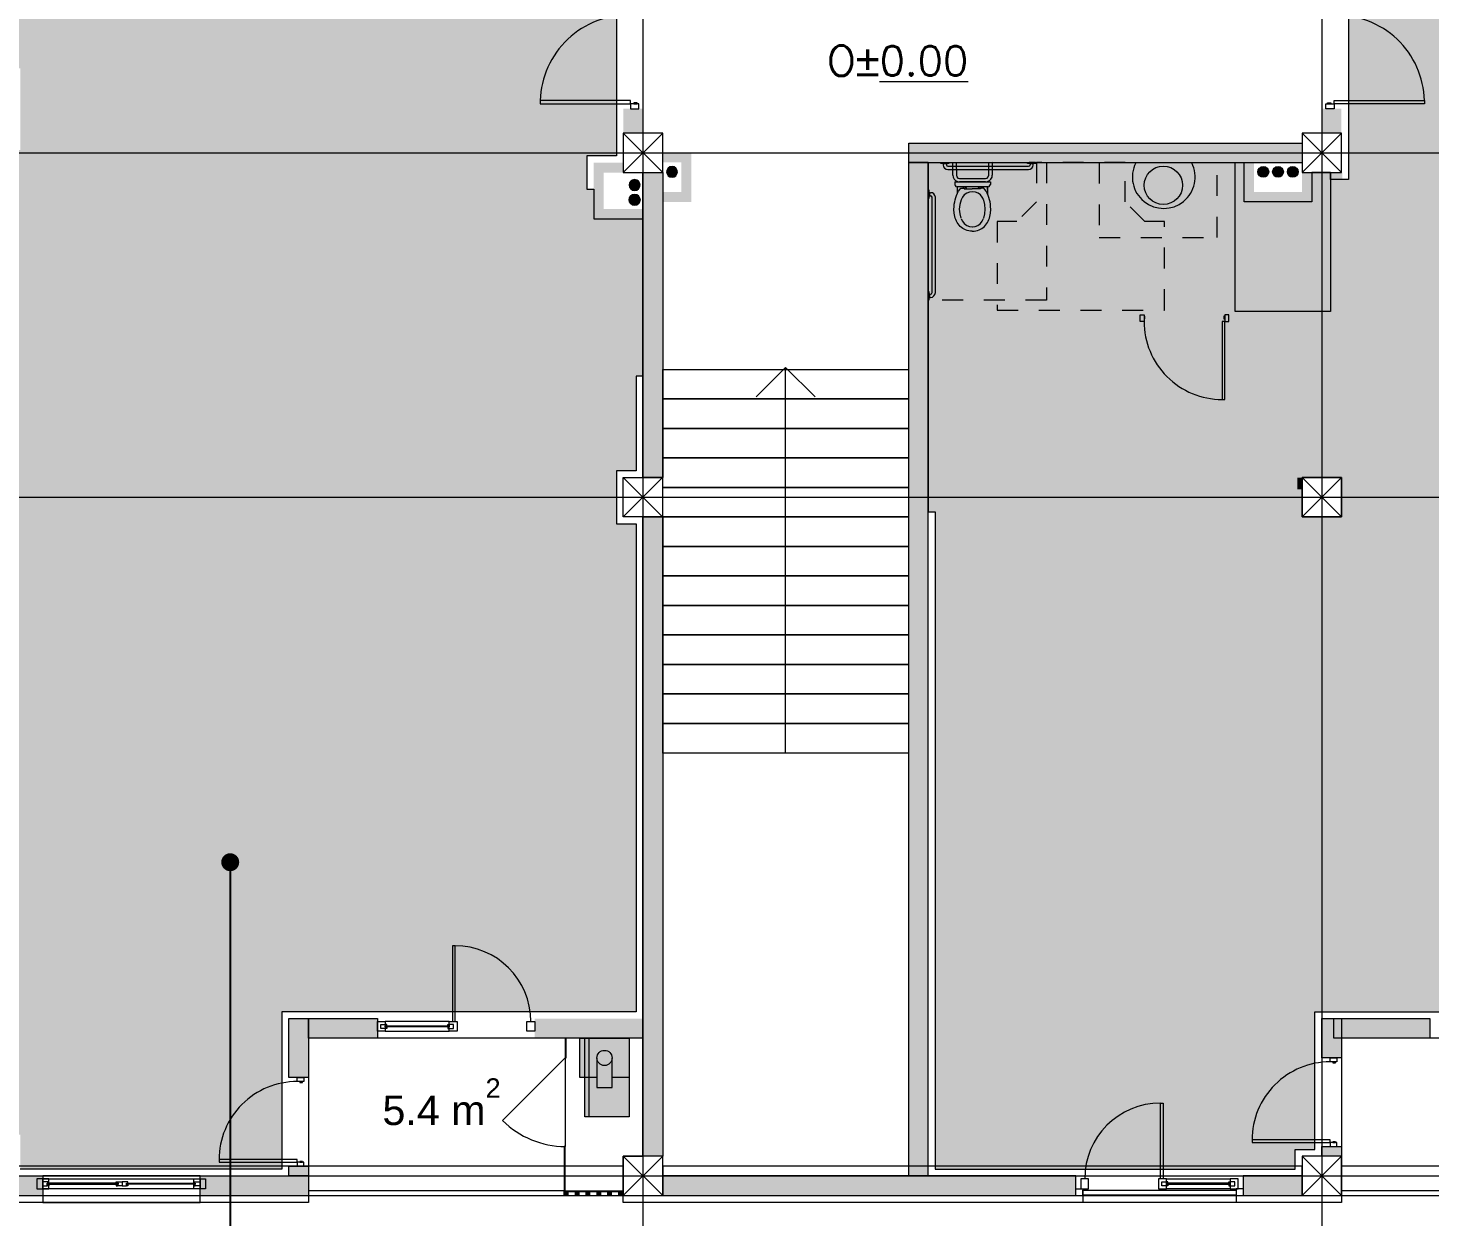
# Model space of a CAD drawing. Header units: millimetres. Extents: x 476244520 to 476657119, y 4620824743 to 4621446928.
# Drawn here: x 476411703 to 476425954, y 4621025421 to 4621037509 of the extents above; entities that cross this region are included whole.
import ezdxf

# ---------------------------------------------------------------- set-up
doc = ezdxf.new("R2010")
doc.units = ezdxf.units.MM
doc.header["$MEASUREMENT"] = 0
doc.set_wipeout_variables(frame=1)
doc.linetypes.add('Dashed', pattern=[423.333333, 211.666667, -211.666667])
doc.linetypes.add('Wipeout_Contour', pattern=[1000, 0, -1000])
for name, color, linetype, lineweight in [('0_Pen_No__6', 6, 'Continuous', 0), ('0_Pen_No__7_Pen_No__7_Pen_No__7', 7, 'Continuous', 0), ('2D Drafting - General_Pen_No__1_Pen_No__7', 7, 'Continuous', 0), ('2D Drafting - General_Pen_No__1_Pen_No__7_Pen_No__7', 7, 'Continuous', 0), ('2D Drafting - General_Pen_No__250_Pen_No__7_Pen_No__250', 7, 'Continuous', 0), ('2D Drafting - General_Pen_No__250_Pen_No__7_Pen_No__7', 7, 'Continuous', 0), ('2D Drafting - General_Pen_No__7_Pen_No__250', 7, 'Continuous', 0), ('2D Drafting - General_Pen_No__7_Pen_No__7_Pen_No__7', 7, 'Continuous', 0), ('Doors_Pen_No__7_Pen_No__7_Pen_No__7', 7, 'Continuous', 0), ('G-Anno-Nplt_Pen_No__151', 151, 'Continuous', 0), ('G-Anno-Nplt_Pen_No__4', 7, 'Continuous', 0), ('gegmebi_Pen_No__1_Pen_No__7', 7, 'Continuous', 0), ('gegmebi_Pen_No__7_Pen_No__7', 7, 'Continuous', 0), ('Interior - Furniture _Pen_No__7', 7, 'Continuous', 0), ('kar-panjara_Pen_No__7_Pen_No__7_Pen_No__7', 7, 'Continuous', 0), ('New_._Pen_No__1', 1, 'Continuous', 0), ('New_0_Pen_No__7', 7, 'Continuous', 0), ('New_2D Drafting - General_Pen_No__250_Pen_No__7_Pen_No__255', 255, 'Continuous', 0), ('New_2D Drafting - General_Pen_No__250_Pen_No__7_Pen_No__7', 7, 'Continuous', 0), ('New_2D Drafting - General_Pen_No__2_Pen_No__250', 7, 'Continuous', 0), ('New_2D Drafting - General_Pen_No__30_Pen_No__9_Pen_No__9_Pen_No__255', 255, 'Continuous', 0), ('New_2D Drafting - General_Pen_No__30_Pen_No__9_Pen_No__9_Pen_No__7', 7, 'Continuous', 0), ('New_Car-Art_Pen_No__4', 7, 'Continuous', 0), ('New_Doors_Pen_No__7_Pen_No__7_Pen_No__250', 7, 'Continuous', 0), ('New_Interior - Furniture _Pen_No__250', 7, 'Continuous', 0), ('New_reg_nak_Pen_No__250', 7, 'Continuous', 0), ('New_reg_nak_Pen_No__7', 7, 'Continuous', 0), ('New_shenobebi_Pen_No__7', 7, 'Continuous', 0), ('New_Structural - Bearing_Pen_No__250', 7, 'Continuous', 0), ('shaxtebi da milebi_Pen_No__1_Pen_No__1_Pen_No__1', 1, 'Continuous', 0), ('zoma_Pen_No__5_Pen_No__5', 5, 'Continuous', 0)]:
    doc.layers.add(name, color=color, linetype=linetype, lineweight=lineweight)
for name, color, linetype, lineweight, true_color in [('New_-------MISACVDOMOBIS_GEGMA_Pen_No__251', 7, 'Continuous', 0, 0x656565), ('shaxtebi da milebi_Pen_No__1_Pen_No__1_Pen_No__252', 7, 'Continuous', 0, 0x666666), ('shaxtebi da milebi_Pen_No__5_Pen_No__5_Pen_No__252', 7, 'Continuous', 0, 0x666666)]:
    doc.layers.add(name, color=color, linetype=linetype, lineweight=lineweight, true_color=true_color)
doc.styles.add('GENERATED_STYLE_2', font='arial.ttf')
doc.dimstyles.new('GENERATED_STYLE__18', dxfattribs={"dimtxt": 0.18, "dimasz": 364.8, "dimexe": 0.18, "dimexo": 0.0625, "dimgap": 0.09, "dimtad": 0, "dimtih": 1, "dimtoh": 1, "dimdec": 4, "dimzin": 0, "dimdsep": 46, "dimcen": 0.09, "dimadec": 0, "dimazin": 0, "dimtfac": 1, "dimtdec": 4, "dimtmove": 0, "dimatfit": 3, "dimldrblk": 'ARROWHEAD_11', "dimfxl": 1, "dimtolj": 1, "dimtzin": 0, "dimarcsym": 0})

# ---------------------------------------------------------------- blocks, each defined once
blk = doc.blocks.new('ARROWHEAD_11')
at = {"color": 0, "linetype": 'Continuous', "lineweight": 0}
blk.add_line((0, 0), (-1, 0), dxfattribs=at)
at = {"color": 0, "linetype": 'Continuous', "lineweight": 0, "const_width": 0.25, "flags": 128}
blk.add_lwpolyline([(-0.125, 0, 1), (0.125, 0, 1)], format="xyb", close=True, dxfattribs=at)

msp = doc.modelspace()

# ---------------------------------------------------------------- hatches: boundary and pattern name
at = {"layer": '2D Drafting - General_Pen_No__250_Pen_No__7_Pen_No__7', "linetype": 'Continuous', "lineweight": 0}
for points in [[(476417754.207, 4621036688.242), (476417954.207, 4621036688.242), (476417954.207, 4621036438.242), (476417754.207, 4621036438.242)], [(476425054.207, 4621036688.242), (476424854.207, 4621036688.242), (476424854.207, 4621036438.242), (476425054.207, 4621036438.242)], [(476420654.996, 4621036138.242), (476420654.996, 4621036338.242), (476424654.207, 4621036338.242), (476424654.207, 4621036138.242)], [(476417954.207, 4621035567.223), (476417454.207, 4621035567.223), (476417454.207, 4621036138.242), (476417754.207, 4621036138.242), (476417754.207, 4621036038.242), (476417554.207, 4621036038.242), (476417554.207, 4621035667.411), (476417954.207, 4621035667.411)], [(476418154.207, 4621036141.956), (476418154.207, 4621036241.499), (476418444.395, 4621036241.499), (476418444.395, 4621035741.499), (476418154.207, 4621035741.499), (476418154.207, 4621035841.499), (476418344.207, 4621035841.499), (476418344.207, 4621036141.956)], [(476420854.207, 4621025838.242), (476420854.207, 4621036141.499), (476420654.207, 4621036141.499), (476420654.207, 4621025838.242)], [(476424753.94, 4621035841.499), (476424753.94, 4621036038.242), (476424654.207, 4621036038.242), (476424654.207, 4621035841.499), (476424164.207, 4621035841.499), (476424164.207, 4621036141.499), (476424064.019, 4621036141.499), (476424064.019, 4621035741.499), (476424753.94, 4621035741.499)], [(476418154.207, 4621032938.242), (476417954.207, 4621032938.242), (476417954.207, 4621036038.242), (476418154.207, 4621036038.242)], [(476424604.207, 4621032818.242), (476424604.207, 4621032938.242), (476424654.207, 4621032938.242), (476424654.207, 4621032818.242)], [(476418154.207, 4621026038.242), (476417954.207, 4621026038.242), (476417954.207, 4621032538.242), (476418154.207, 4621032538.242)], [(476414554.3, 4621027438.235), (476414554.269, 4621026838.22), (476414354.269, 4621026838.23), (476414354.3, 4621027438.245)], [(476415254.102, 4621027438.198), (476415254.092, 4621027238.198), (476414554.098, 4621027238.235), (476414554.108, 4621027438.235)], [(476416854.095, 4621027238.116), (476417954.098, 4621027238.059), (476417954.108, 4621027438.059), (476416854.105, 4621027438.116)], [(476425054.399, 4621027438.237), (476425054.399, 4621027038.223), (476424854.399, 4621027038.223), (476424854.399, 4621027438.237)], [(476425953.775, 4621027238.237), (476424976.974, 4621027238.237), (476424976.974, 4621027438.237), (476425953.775, 4621027438.237)], [(476417164.11, 4621027238.099), (476417164.099, 4621027038.099), (476417174.099, 4621027038.099), (476417174.11, 4621027238.099)], [(476417154.041, 4621026138.101), (476417154.017, 4621025678.104), (476417164.017, 4621025678.104), (476417164.041, 4621026138.1)], [(476424854.207, 4621026138.224), (476425054.207, 4621026138.224), (476425054.207, 4621026038.242), (476424854.207, 4621026038.242)], [(476414354.031, 4621025938.232), (476414554.031, 4621025938.222), (476414554.026, 4621025838.239), (476414354.026, 4621025838.249)], [(476411853.865, 4621025838.242), (476411254.025, 4621025838.41), (476411254.015, 4621025638.41), (476411853.855, 4621025638.379)], [(476414554.026, 4621025838.185), (476413453.839, 4621025838.242), (476413453.857, 4621025638.296), (476414554.015, 4621025638.239)], [(476418154.207, 4621025638.242), (476422354.028, 4621025638.242), (476422354.028, 4621025838.242), (476418154.207, 4621025838.242)], [(476424654.207, 4621025838.242), (476424054.028, 4621025838.242), (476424054.028, 4621025638.242), (476424654.207, 4621025638.242)], [(476417164.207, 4621025688.242), (476417754.207, 4621025688.242), (476417754.207, 4621025678.242), (476417164.207, 4621025678.242)]]:
    msp.add_hatch(color=7, dxfattribs=at).paths.add_polyline_path(points)
at = {"layer": 'G-Anno-Nplt_Pen_No__151', "linetype": 'Continuous', "lineweight": 0, "true_color": 0x1f2f3f}
msp.add_hatch(color=169, dxfattribs=at).paths.add_polyline_path([(476417454.207, 4621035567.223), (476417954.207, 4621035567.223), (476417954.207, 4621033970.318), (476417884.207, 4621033970.318), (476417884.207, 4621033008.242), (476417684.997, 4621033008.242), (476417684.997, 4621032468.242), (476417884.207, 4621032468.242), (476417884.207, 4621027508.245), (476414284.031, 4621027508.245), (476414284.031, 4621025908.3), (476411624.207, 4621025908.3), (476411624.207, 4621026258.371), (476411224.207, 4621026258.371), (476411224.207, 4621032468.242), (476411324.207, 4621032468.242), (476411324.207, 4621033008.242), (476411224.207, 4621033008.242), (476411224.207, 4621034303.804), (476411154.207, 4621034303.804), (476411154.207, 4621036038.242), (476411224.207, 4621036038.242), (476411254.207, 4621036038.242), (476411254.207, 4621036268.241), (476411624.207, 4621036268.241), (476411624.207, 4621037098.43), (476411224.207, 4621037098.43), (476411224.207, 4621042868.242), (476411324.207, 4621042868.242), (476411324.207, 4621043068.242), (476417684.207, 4621043068.242), (476417684.207, 4621036208.242), (476417384.207, 4621036208.242), (476417384.207, 4621035872.045), (476417454.207, 4621035872.045)])
h = msp.add_hatch(color=169, dxfattribs=at)
h.paths.add_polyline_path([(476424064.019, 4621036138.242), (476420854.207, 4621036138.242), (476420854.207, 4621032590.081), (476420924.207, 4621032590.081), (476420924.207, 4621026108.242), (476420924.207, 4621025908.3), (476424584.207, 4621025908.3), (476424584.207, 4621026108.242), (476424784.207, 4621026108.242), (476424784.207, 4621027508.238), (476431684.207, 4621027508.238), (476431684.207, 4621031109.89), (476431754.207, 4621031109.89), (476431754.207, 4621032538.242), (476431134.019, 4621032538.242), (476431134.019, 4621032938.242), (476431134.019, 4621033008.242), (476431684.207, 4621033008.242), (476431684.207, 4621035032.55), (476431684.207, 4621035968.242), (476431484.207, 4621035968.242), (476431484.207, 4621036268.242), (476431284.207, 4621036268.242), (476431284.207, 4621036948.43), (476431684.207, 4621036948.43), (476431684.207, 4621042868.242), (476431484.207, 4621042868.242), (476431484.207, 4621043068.242), (476425124.207, 4621043068.242), (476425124.207, 4621035968.242), (476424944.208, 4621035968.242), (476424944.208, 4621036038.242), (476424753.94, 4621036038.242), (476424753.94, 4621035968.242), (476424753.94, 4621035741.499), (476424064.019, 4621035741.499)])
h.paths.add_polyline_path([(476425054.207, 4621032538.242), (476424654.207, 4621032538.242), (476424654.207, 4621032938.242), (476425054.207, 4621032938.242)], flags=0)
at = {"layer": 'New_2D Drafting - General_Pen_No__250_Pen_No__7_Pen_No__255', "linetype": 'Continuous', "lineweight": 0}
for points in [[(476417812.671, 4621027238.066), (476417312.671, 4621027238.087), (476417312.653, 4621026838.092), (476417485.639, 4621026838.084), (476417485.634, 4621026738.081), (476417639.66, 4621026738.075), (476417639.665, 4621026838.078), (476417812.653, 4621026838.07)], [(476417812.671, 4621027238.065), (476417362.671, 4621027238.088), (476417362.629, 4621026438.088), (476417812.629, 4621026438.065)]]:
    msp.add_hatch(color=255, dxfattribs=at).paths.add_polyline_path(points)
at = {"layer": 'New_2D Drafting - General_Pen_No__250_Pen_No__7_Pen_No__7', "linetype": 'Continuous', "lineweight": 0}
for points in [[(476425064.207, 4621034627.304), (476424944.207, 4621034627.304), (476424944.207, 4621036038.242), (476425064.207, 4621036038.242)], [(476423008.097, 4621034627.304), (476420854.207, 4621034627.304), (476420854.207, 4621034471.499), (476423008.097, 4621034471.499)], [(476425064.207, 4621034627.304), (476423908.097, 4621034627.304), (476423908.097, 4621034471.499), (476425064.207, 4621034471.499)]]:
    msp.add_hatch(color=7, dxfattribs=at).paths.add_polyline_path(points)
at = {"layer": 'New_2D Drafting - General_Pen_No__30_Pen_No__9_Pen_No__9_Pen_No__255', "linetype": 'Continuous', "lineweight": 0}
for points in [[(476417194.207, 4621025638.242), (476417194.207, 4621025678.242), (476417154.207, 4621025678.242), (476417154.207, 4621025638.242)], [(476417304.207, 4621025638.242), (476417304.207, 4621025678.242), (476417264.207, 4621025678.242), (476417264.207, 4621025638.242)], [(476417414.207, 4621025638.242), (476417414.207, 4621025678.242), (476417374.207, 4621025678.242), (476417374.207, 4621025638.242)], [(476417524.207, 4621025638.242), (476417524.207, 4621025678.242), (476417484.207, 4621025678.242), (476417484.207, 4621025638.242)], [(476417634.207, 4621025638.242), (476417634.207, 4621025678.242), (476417594.207, 4621025678.242), (476417594.207, 4621025638.242)], [(476417744.207, 4621025638.242), (476417744.207, 4621025678.242), (476417704.207, 4621025678.242), (476417704.207, 4621025638.242)]]:
    msp.add_hatch(color=255, dxfattribs=at).paths.add_polyline_path(points)
at = {"layer": 'shaxtebi da milebi_Pen_No__1_Pen_No__1_Pen_No__1', "linetype": 'Continuous', "lineweight": 0}
for points in [[(476417869.207, 4621035857.411, -1), (476417869.207, 4621035967.411, -1)], [(476418304.207, 4621036046.5, -1), (476418194.207, 4621036046.5, -1)], [(476424504.207, 4621036046.5, 1), (476424614.207, 4621036046.5, 1)]]:
    msp.add_hatch(color=1, dxfattribs=at).paths.add_polyline_path(points)
at = {"layer": 'shaxtebi da milebi_Pen_No__1_Pen_No__1_Pen_No__252', "linetype": 'Continuous', "lineweight": 0, "true_color": 0x666666}
msp.add_hatch(color=251, dxfattribs=at).paths.add_polyline_path([(476417869.207, 4621035707.411, -1), (476417869.207, 4621035817.411, -1)])
at = {"layer": 'shaxtebi da milebi_Pen_No__5_Pen_No__5_Pen_No__252', "linetype": 'Continuous', "lineweight": 0, "true_color": 0x666666}
for points in [[(476424204.207, 4621036046.5, -1), (476424314.207, 4621036046.5, -1)], [(476424354.207, 4621036046.5, -1), (476424464.207, 4621036046.5, -1)]]:
    msp.add_hatch(color=251, dxfattribs=at).paths.add_polyline_path(points)

# ---------------------------------------------------------------- linework, layer by layer
at = {"layer": '0_Pen_No__6', "color": 6, "linetype": 'Dashed', "lineweight": 0}
msp.add_lwpolyline([(476423255.489, 4621034641.499), (476423255.489, 4621035541.499), (476423055.489, 4621035541.499), (476422855.489, 4621035741.499), (476422855.489, 4621036141.499), (476421955.489, 4621036141.499), (476421955.489, 4621035741.499), (476421755.489, 4621035541.499), (476421555.489, 4621035541.499), (476421555.489, 4621034641.499)], close=True, dxfattribs=at)
at = {"layer": '0_Pen_No__7_Pen_No__7_Pen_No__7', "color": 7, "linetype": 'Continuous', "lineweight": 0}
msp.add_circle((476423243.793, 4621035909.741), 194.708, dxfattribs=at)
msp.add_arc((476423248.108, 4621035994.226), 319.521, 153.2098837, 26.7901186, dxfattribs=at)
at = {"layer": '2D Drafting - General_Pen_No__1_Pen_No__7', "color": 7, "linetype": 'Continuous', "lineweight": 0}
for p, q in [((476418154.207, 4621036038.242), (476417754.207, 4621036438.242)), ((476417754.207, 4621036038.242), (476418154.207, 4621036438.242)), ((476425054.207, 4621036038.242), (476424654.207, 4621036438.242)), ((476424654.207, 4621036038.242), (476425054.207, 4621036438.242)), ((476417753.418, 4621032538.242), (476418153.418, 4621032938.242)), ((476418153.418, 4621032538.242), (476417753.418, 4621032938.242)), ((476425054.207, 4621032538.242), (476424654.207, 4621032938.242)), ((476424654.207, 4621032538.242), (476425054.207, 4621032938.242)), ((476418154.207, 4621025638.242), (476417754.207, 4621026038.242)), ((476417754.207, 4621025638.242), (476418154.207, 4621026038.242)), ((476425054.207, 4621025638.242), (476424654.207, 4621026038.242)), ((476424654.207, 4621025638.242), (476425054.207, 4621026038.242))]:
    msp.add_line(p, q, dxfattribs=at)
at = {"layer": '2D Drafting - General_Pen_No__1_Pen_No__7', "color": 7, "linetype": 'Continuous', "lineweight": 0, "flags": 128}
for points in [[(476417754.207, 4621036038.242), (476418154.207, 4621036038.242), (476418154.207, 4621036438.242), (476417754.207, 4621036438.242)], [(476424654.207, 4621036038.242), (476425054.207, 4621036038.242), (476425054.207, 4621036438.242), (476424654.207, 4621036438.242)], [(476418153.418, 4621032538.242), (476417753.418, 4621032538.242), (476417753.418, 4621032938.242), (476418153.418, 4621032938.242)], [(476424654.207, 4621032538.242), (476425054.207, 4621032538.242), (476425054.207, 4621032938.242), (476424654.207, 4621032938.242)], [(476417754.207, 4621025638.242), (476418154.207, 4621025638.242), (476418154.207, 4621026038.242), (476417754.207, 4621026038.242)], [(476424654.207, 4621025638.242), (476425054.207, 4621025638.242), (476425054.207, 4621026038.242), (476424654.207, 4621026038.242)], [(476411254.207, 4621025638.242), (476417754.207, 4621025638.242), (476417754.207, 4621025938.242), (476411254.207, 4621025938.242)], [(476418154.207, 4621025638.242), (476424654.207, 4621025638.242), (476424654.207, 4621025938.242), (476418154.207, 4621025938.242)], [(476425054.207, 4621025638.242), (476431554.207, 4621025638.242), (476431554.207, 4621025938.242), (476425054.207, 4621025938.242)]]:
    msp.add_lwpolyline(points, close=True, dxfattribs=at)
at = {"layer": '2D Drafting - General_Pen_No__1_Pen_No__7_Pen_No__7', "color": 7, "linetype": 'Continuous', "lineweight": 0}
for centre, start, end in [((476417803.176, 4621036745.964), 88.396194, 178.396194), ((476425005.238, 4621036745.964), 1.603806, 91.603806)]:
    msp.add_arc(centre, 893.239, start, end, dxfattribs=at)
at = {"layer": '2D Drafting - General_Pen_No__250_Pen_No__7_Pen_No__250', "color": 7, "linetype": 'Continuous', "lineweight": 0, "flags": 128}
for points in [[(476420854.207, 4621025838.242), (476420854.207, 4621036141.499), (476420654.207, 4621036141.499), (476420654.207, 4621025838.242)], [(476418154.207, 4621032938.242), (476417954.207, 4621032938.242), (476417954.207, 4621036038.242), (476418154.207, 4621036038.242)], [(476418154.207, 4621026038.242), (476417954.207, 4621026038.242), (476417954.207, 4621032538.242), (476418154.207, 4621032538.242)], [(476414554.3, 4621027438.235), (476414554.269, 4621026838.22), (476414354.269, 4621026838.23), (476414354.3, 4621027438.245)], [(476425054.399, 4621027438.237), (476425054.399, 4621027038.223), (476424854.399, 4621027038.223), (476424854.399, 4621027438.237)], [(476417164.11, 4621027238.099), (476417164.099, 4621027038.099), (476417174.099, 4621027038.099), (476417174.11, 4621027238.099)], [(476417154.041, 4621026138.101), (476417154.017, 4621025678.104), (476417164.017, 4621025678.104), (476417164.041, 4621026138.1)], [(476424854.207, 4621026138.224), (476425054.207, 4621026138.224), (476425054.207, 4621026038.242), (476424854.207, 4621026038.242)], [(476414354.031, 4621025938.232), (476414554.031, 4621025938.222), (476414554.026, 4621025838.239), (476414354.026, 4621025838.249)], [(476418154.207, 4621025638.242), (476422354.028, 4621025638.242), (476422354.028, 4621025838.242), (476418154.207, 4621025838.242)], [(476424654.207, 4621025838.242), (476424054.028, 4621025838.242), (476424054.028, 4621025638.242), (476424654.207, 4621025638.242)], [(476417164.207, 4621025688.242), (476417754.207, 4621025688.242), (476417754.207, 4621025678.242), (476417164.207, 4621025678.242)]]:
    msp.add_lwpolyline(points, close=True, dxfattribs=at)
at = {"layer": '2D Drafting - General_Pen_No__250_Pen_No__7_Pen_No__7', "color": 7, "linetype": 'Continuous', "lineweight": 0, "flags": 128}
for points in [[(476420654.996, 4621036138.242), (476420654.996, 4621036338.242), (476424654.207, 4621036338.242), (476424654.207, 4621036138.242)], [(476415254.102, 4621027438.198), (476415254.092, 4621027238.198), (476414554.098, 4621027238.235), (476414554.108, 4621027438.235)], [(476425953.775, 4621027238.237), (476424976.974, 4621027238.237), (476424976.974, 4621027438.237), (476425953.775, 4621027438.237)]]:
    msp.add_lwpolyline(points, close=True, dxfattribs=at)
at = {"layer": '2D Drafting - General_Pen_No__7_Pen_No__250', "color": 7, "linetype": 'Continuous', "lineweight": 0, "flags": 128}
for points in [[(476422354.028, 4621025708.523), (476422424.043, 4621025708.523), (476422424.041, 4621025568.447)], [(476424054.028, 4621025708.573), (476423984.013, 4621025708.575), (476423984.02, 4621025568.447)]]:
    msp.add_lwpolyline(points, dxfattribs=at)
at = {"layer": '2D Drafting - General_Pen_No__7_Pen_No__7_Pen_No__7', "color": 7, "linetype": 'Continuous', "lineweight": 0, "flags": 128}
for points in [[(476415334.099, 4621027308.738), (476415984.099, 4621027308.733), (476415984.099, 4621027408.672), (476415334.099, 4621027408.677)], [(476423924.043, 4621025708.474), (476423274.043, 4621025708.503), (476423274.047, 4621025808.442), (476423924.047, 4621025808.413)]]:
    msp.add_lwpolyline(points, close=True, dxfattribs=at)
at = {"layer": '2D Drafting - General_Pen_No__7_Pen_No__7_Pen_No__7', "color": 7, "linetype": 'Continuous', "lineweight": 0}
for centre, radius, start, end in [((476423841.919, 4621034526.315), 794.311, 179.9983185, 270), ((476416043.788, 4621027408.682), 770.311, 0.0027419, 89.9995622), ((476424939.539, 4621026204.4), 794.311, 89.9998034, 180.0014849), ((476414439.366, 4621026004.404), 794.311, 89.9968343, 179.9985158), ((476423214.358, 4621025808.455), 770.311, 89.9974687, 179.994289)]:
    msp.add_arc(centre, radius, start, end, dxfattribs=at)
at = {"layer": 'Doors_Pen_No__7_Pen_No__7_Pen_No__7', "color": 7, "linetype": 'Continuous', "lineweight": 0, "flags": 128}
for points in [[(476417828.176, 4621036737.631), (476417828.176, 4621036770.964), (476416910.287, 4621036770.964), (476416910.287, 4621036737.631)], [(476417912.843, 4621036688.242), (476417912.843, 4621036737.631), (476417828.176, 4621036737.631), (476417828.176, 4621036688.242)], [(476417894.843, 4621036737.631), (476417894.843, 4621036748.742), (476417861.509, 4621036748.742), (476417861.509, 4621036737.631)], [(476424895.572, 4621036688.242), (476424895.572, 4621036737.631), (476424980.238, 4621036737.631), (476424980.238, 4621036688.242)], [(476424913.572, 4621036737.631), (476424913.572, 4621036748.742), (476424946.905, 4621036748.742), (476424946.905, 4621036737.631)], [(476424980.238, 4621036737.631), (476424980.238, 4621036770.964), (476425898.127, 4621036770.964), (476425898.127, 4621036737.631)], [(476423008.097, 4621034594.072), (476423047.608, 4621034594.072), (476423047.608, 4621034526.339), (476423008.097, 4621034526.339)], [(476423056.497, 4621034579.672), (476423047.608, 4621034579.672), (476423047.608, 4621034553.005), (476423056.497, 4621034553.005)], [(476423868.586, 4621034579.649), (476423859.697, 4621034579.649), (476423859.697, 4621034552.982), (476423868.586, 4621034552.982)], [(476423908.097, 4621034594.049), (476423868.586, 4621034594.049), (476423868.586, 4621034526.315), (476423908.097, 4621034526.315)], [(476423868.586, 4621034526.315), (476423841.919, 4621034526.315), (476423841.919, 4621033732.004), (476423868.586, 4621033732.004)], [(476416017.122, 4621027408.682), (476416043.788, 4621027408.682), (476416043.794, 4621028178.993), (476416017.127, 4621028178.994)], [(476425007.274, 4621027038.224), (476425007.275, 4621026998.713), (476424939.542, 4621026998.711), (476424939.541, 4621027038.223)], [(476424992.876, 4621026989.824), (476424992.875, 4621026998.713), (476424966.209, 4621026998.712), (476424966.209, 4621026989.823)], [(476414507.145, 4621026838.224), (476414507.144, 4621026798.713), (476414439.41, 4621026798.715), (476414439.411, 4621026838.226)], [(476414492.743, 4621026789.824), (476414492.744, 4621026798.713), (476414466.077, 4621026798.714), (476414466.077, 4621026789.825)], [(476423241.025, 4621025808.454), (476423214.358, 4621025808.455), (476423214.392, 4621026578.766), (476423241.059, 4621026578.765)], [(476424939.54, 4621026177.734), (476424939.539, 4621026204.4), (476424145.228, 4621026204.38), (476424145.229, 4621026177.713)], [(476425007.274, 4621026138.224), (476425007.273, 4621026177.735), (476424939.54, 4621026177.734), (476424939.541, 4621026138.223)], [(476424992.873, 4621026177.735), (476424992.873, 4621026186.624), (476424966.207, 4621026186.623), (476424966.207, 4621026177.734)], [(476414439.366, 4621025977.737), (476414439.366, 4621026004.404), (476413645.055, 4621026004.424), (476413645.055, 4621025977.757)], [(476414507.098, 4621025938.224), (476414507.099, 4621025977.735), (476414439.366, 4621025977.737), (476414439.365, 4621025938.226)], [(476414492.699, 4621025977.735), (476414492.699, 4621025986.624), (476414466.033, 4621025986.625), (476414466.032, 4621025977.736)]]:
    msp.add_lwpolyline(points, close=True, dxfattribs=at)
at = {"layer": 'G-Anno-Nplt_Pen_No__4', "color": 7, "linetype": 'Continuous', "lineweight": 0, "flags": 128}
for points in [[(476411324.207, 4621043068.242), (476417684.207, 4621043068.242), (476417684.207, 4621036208.242), (476417384.207, 4621036208.242), (476417384.207, 4621035872.045), (476417454.207, 4621035872.045), (476417454.207, 4621035567.223), (476417954.207, 4621035567.223), (476417954.207, 4621033970.318), (476417884.207, 4621033970.318), (476417884.207, 4621033008.242), (476417684.997, 4621033008.242), (476417684.997, 4621032468.242), (476417884.207, 4621032468.242), (476417884.207, 4621027508.245), (476414284.031, 4621027508.245), (476414284.031, 4621025908.3), (476411624.207, 4621025908.3)], [(476425124.207, 4621043068.242), (476425124.207, 4621035968.242), (476424944.208, 4621035968.242), (476424944.208, 4621036038.242), (476424753.94, 4621036038.242), (476424753.94, 4621035968.242), (476424753.94, 4621035741.499), (476424064.019, 4621035741.499), (476424064.019, 4621036138.242), (476420854.207, 4621036138.242), (476420854.207, 4621032590.081), (476420924.207, 4621032590.081), (476420924.207, 4621026108.242), (476420924.207, 4621025908.3), (476424584.207, 4621025908.3), (476424584.207, 4621026108.242), (476424784.207, 4621026108.242), (476424784.207, 4621027508.238), (476431684.207, 4621027508.238)]]:
    msp.add_lwpolyline(points, dxfattribs=at)
msp.add_lwpolyline([(476425054.207, 4621032538.242), (476424654.207, 4621032538.242), (476424654.207, 4621032938.242), (476425054.207, 4621032938.242)], close=True, dxfattribs=at)
at = {"layer": 'gegmebi_Pen_No__1_Pen_No__7', "color": 7, "linetype": 'Continuous', "lineweight": 0, "flags": 128}
for points in [[(476417485.639, 4621026838.084), (476417312.653, 4621026838.092), (476417312.671, 4621027238.087), (476417812.671, 4621027238.066), (476417812.653, 4621026838.07), (476417639.665, 4621026838.078)], [(476417485.647, 4621027038.083), (476417485.634, 4621026738.081), (476417639.66, 4621026738.075), (476417639.673, 4621027038.076)]]:
    msp.add_lwpolyline(points, dxfattribs=at)
at = {"layer": 'gegmebi_Pen_No__7_Pen_No__7', "color": 7, "linetype": 'Continuous', "lineweight": 0, "flags": 128}
for points in [[(476419404.207, 4621034058.241), (476419104.207, 4621033758.241)], [(476419404.207, 4621030138.241), (476419404.207, 4621034058.241), (476419704.207, 4621033758.241)]]:
    msp.add_lwpolyline(points, dxfattribs=at)
at = {"layer": 'kar-panjara_Pen_No__7_Pen_No__7_Pen_No__7', "color": 7, "linetype": 'Continuous', "lineweight": 0, "flags": 128}
for points in [[(476415334.099, 4621027308.738), (476415254.099, 4621027308.739), (476415254.099, 4621027408.739), (476415334.099, 4621027408.738)], [(476415289.099, 4621027378.678), (476415334.099, 4621027378.677), (476415334.099, 4621027363.677), (476415334.099, 4621027353.677), (476415349.099, 4621027353.677), (476415349.099, 4621027338.677), (476415289.099, 4621027338.678)], [(476415349.099, 4621027378.677), (476415334.099, 4621027378.677), (476415334.099, 4621027363.677), (476415349.099, 4621027363.677)], [(476415334.099, 4621027363.677), (476415984.099, 4621027363.672), (476415984.099, 4621027353.672), (476415334.099, 4621027353.677)], [(476416029.099, 4621027378.672), (476415984.099, 4621027378.672), (476415984.099, 4621027363.672), (476415984.099, 4621027353.672), (476415969.099, 4621027353.672), (476415969.099, 4621027338.672), (476416029.099, 4621027338.672)], [(476415969.099, 4621027378.672), (476415984.099, 4621027378.672), (476415984.099, 4621027363.672), (476415969.099, 4621027363.672)], [(476416064.099, 4621027308.672), (476415984.099, 4621027308.672), (476415984.099, 4621027408.672), (476416064.099, 4621027408.672)], [(476416854.099, 4621027308.708), (476416774.099, 4621027308.709), (476416774.099, 4621027408.709), (476416854.099, 4621027408.708)], [(476411913.538, 4621025808.765), (476411793.538, 4621025808.772), (476411793.533, 4621025708.772), (476411913.533, 4621025708.765)], [(476413453.86, 4621025708.687), (476411853.859, 4621025708.825), (476411853.864, 4621025808.769), (476413453.866, 4621025808.631)], [(476411853.86, 4621025738.885), (476411898.86, 4621025738.882), (476411898.861, 4621025753.882), (476411898.861, 4621025763.882), (476411913.536, 4621025763.881), (476411913.537, 4621025778.881), (476411853.862, 4621025778.885)], [(476411913.535, 4621025738.881), (476411898.86, 4621025738.882), (476411898.861, 4621025753.882), (476411913.535, 4621025753.881)], [(476411898.861, 4621025753.882), (476412622.701, 4621025753.845), (476412622.702, 4621025763.845), (476411898.861, 4621025763.882)], [(476412598.432, 4621025738.846), (476412613.432, 4621025738.845), (476412613.433, 4621025753.845), (476412598.433, 4621025753.846)], [(476412658.432, 4621025738.843), (476412613.432, 4621025738.845), (476412613.433, 4621025753.845), (476412613.433, 4621025763.845), (476412598.433, 4621025763.846), (476412598.434, 4621025778.846), (476412658.434, 4621025778.843)], [(476412658.432, 4621025738.843), (476412703.432, 4621025738.841), (476412703.433, 4621025753.841), (476412703.433, 4621025763.841), (476412718.433, 4621025763.84), (476412718.434, 4621025778.84), (476412658.434, 4621025778.843)], [(476412718.432, 4621025738.84), (476412703.432, 4621025738.841), (476412703.433, 4621025753.841), (476412718.433, 4621025753.84)], [(476413403.433, 4621025753.804), (476412703.433, 4621025753.841), (476412703.433, 4621025763.841), (476413403.433, 4621025763.804)], [(476413388.436, 4621025808.689), (476413508.436, 4621025808.683), (476413508.43, 4621025708.683), (476413388.43, 4621025708.689)], [(476413388.432, 4621025738.805), (476413403.432, 4621025738.804), (476413403.433, 4621025753.804), (476413388.433, 4621025753.805)], [(476413453.862, 4621025738.802), (476413403.432, 4621025738.804), (476413403.433, 4621025753.804), (476413403.433, 4621025763.804), (476413388.433, 4621025763.805), (476413388.434, 4621025778.805), (476413453.864, 4621025778.802)], [(476422404.043, 4621025708.523), (476422484.043, 4621025708.519), (476422484.047, 4621025808.519), (476422404.047, 4621025808.523)], [(476423194.043, 4621025708.445), (476423274.043, 4621025708.442), (476423274.047, 4621025808.442), (476423194.047, 4621025808.445)], [(476423229.046, 4621025778.444), (476423274.046, 4621025778.442), (476423274.045, 4621025763.442), (476423274.045, 4621025753.442), (476423289.045, 4621025753.441), (476423289.044, 4621025738.441), (476423229.044, 4621025738.444)], [(476423289.046, 4621025778.441), (476423274.046, 4621025778.442), (476423274.045, 4621025763.442), (476423289.045, 4621025763.441)], [(476423924.045, 4621025763.413), (476423274.045, 4621025763.442), (476423274.045, 4621025753.442), (476423924.045, 4621025753.413)], [(476423969.046, 4621025778.411), (476423924.046, 4621025778.413), (476423924.045, 4621025763.413), (476423924.045, 4621025753.413), (476423909.045, 4621025753.414), (476423909.044, 4621025738.414), (476423969.044, 4621025738.411)], [(476423909.046, 4621025778.414), (476423924.046, 4621025778.413), (476423924.045, 4621025763.413), (476423909.045, 4621025763.414)], [(476423924.043, 4621025708.474), (476424004.043, 4621025708.47), (476424004.047, 4621025808.47), (476423924.047, 4621025808.474)]]:
    msp.add_lwpolyline(points, close=True, dxfattribs=at)
at = {"layer": 'New_-------MISACVDOMOBIS_GEGMA_Pen_No__251', "color": 251, "linetype": 'Dashed', "lineweight": 0, "true_color": 0x656565}
for points in [[(476422054.207, 4621036141.499), (476422054.207, 4621034741.499), (476420854.207, 4621034741.499), (476420854.207, 4621036141.499)], [(476423791.778, 4621035378.242), (476423791.778, 4621036138.242), (476422591.778, 4621036138.242), (476422591.778, 4621035378.242)]]:
    msp.add_lwpolyline(points, close=True, dxfattribs=at)
at = {"layer": 'New_0_Pen_No__7', "color": 7, "linetype": 'Continuous', "lineweight": 0}
msp.add_lwpolyline([(476424944.207, 4621036038.242), (476424944.207, 4621034627.304), (476423974.207, 4621034627.304), (476423974.207, 4621036141.499)], dxfattribs=at)
at = {"layer": 'New_2D Drafting - General_Pen_No__30_Pen_No__9_Pen_No__9_Pen_No__7', "color": 7, "linetype": 'Continuous', "lineweight": 0, "flags": 128}
for points in [[(476417194.207, 4621025638.242), (476417194.207, 4621025678.242), (476417154.207, 4621025678.242), (476417154.207, 4621025638.242)], [(476417304.207, 4621025638.242), (476417304.207, 4621025678.242), (476417264.207, 4621025678.242), (476417264.207, 4621025638.242)], [(476417414.207, 4621025638.242), (476417414.207, 4621025678.242), (476417374.207, 4621025678.242), (476417374.207, 4621025638.242)], [(476417524.207, 4621025638.242), (476417524.207, 4621025678.242), (476417484.207, 4621025678.242), (476417484.207, 4621025638.242)], [(476417634.207, 4621025638.242), (476417634.207, 4621025678.242), (476417594.207, 4621025678.242), (476417594.207, 4621025638.242)], [(476417744.207, 4621025638.242), (476417744.207, 4621025678.242), (476417704.207, 4621025678.242), (476417704.207, 4621025638.242)]]:
    msp.add_lwpolyline(points, close=True, dxfattribs=at)
at = {"layer": 'New_Car-Art_Pen_No__4', "color": 7, "linetype": 'Continuous', "lineweight": 0}
for points in [[(476420981.207, 4621036141.499), (476421061.64, 4621036141.499), (476421061.64, 4621036130.918), (476420981.207, 4621036130.918)], [(476421863.857, 4621036141.499), (476421946.407, 4621036141.499), (476421946.407, 4621036130.918), (476421863.857, 4621036130.918)], [(476420854.207, 4621035779.549), (476420864.79, 4621035779.549), (476420864.79, 4621035859.983), (476420854.207, 4621035859.983)], [(476420864.79, 4621035800.716), (476420866.907, 4621035800.716), (476420869.024, 4621035802.833), (476420869.024, 4621035834.583), (476420864.79, 4621035838.816)], [(476421457.457, 4621035893.849), (476421455.34, 4621035866.333)], [(476420854.207, 4621034746.616), (476420864.79, 4621034746.616), (476420864.79, 4621034827.046), (476420854.207, 4621034827.046)], [(476420864.79, 4621034767.783), (476420866.907, 4621034767.783), (476420869.024, 4621034769.899), (476420869.024, 4621034801.649), (476420866.907, 4621034803.766), (476420864.79, 4621034805.883)]]:
    msp.add_lwpolyline(points, close=True, dxfattribs=at)
for points in [[(476421002.374, 4621036130.916), (476421006.607, 4621036126.683)], [(476421002.374, 4621036130.916), (476421040.474, 4621036130.916)], [(476421006.607, 4621036126.683), (476421006.607, 4621036118.216)], [(476421038.357, 4621036126.683), (476421006.607, 4621036126.683)], [(476421006.607, 4621036118.216), (476421008.724, 4621036099.166), (476421019.307, 4621036084.349), (476421036.24, 4621036073.766), (476421053.174, 4621036069.533)], [(476421038.357, 4621036126.683), (476421040.474, 4621036128.799), (476421040.474, 4621036130.916)], [(476421038.357, 4621036126.683), (476421038.357, 4621036118.216)], [(476421038.357, 4621036118.216), (476421042.59, 4621036107.633), (476421053.174, 4621036103.399)], [(476421040.474, 4621036130.916), (476421042.59, 4621036130.916)], [(476421103.974, 4621036012.383), (476421103.974, 4621036143.616)], [(476421103.974, 4621036141.499), (476421504.024, 4621036143.616)], [(476421137.84, 4621036143.616), (476421139.957, 4621036012.383)], [(476421470.157, 4621036012.383), (476421468.04, 4621036143.616)], [(476421504.024, 4621036143.616), (476421504.024, 4621036012.383)], [(476421872.324, 4621036069.533), (476421891.374, 4621036073.766), (476421906.19, 4621036084.349), (476421916.774, 4621036099.166), (476421921.007, 4621036118.216), (476421921.007, 4621036126.683)], [(476421872.324, 4621036103.399), (476421885.024, 4621036107.633), (476421889.257, 4621036118.216)], [(476421891.374, 4621036141.499), (476421878.674, 4621036141.499)], [(476421885.024, 4621036130.916), (476421889.257, 4621036126.683)], [(476421885.024, 4621036130.916), (476421923.124, 4621036130.916)], [(476421921.007, 4621036126.683), (476421889.257, 4621036126.683)], [(476421889.257, 4621036126.683), (476421889.257, 4621036118.216)], [(476421906.19, 4621036141.499), (476421893.49, 4621036141.499)], [(476421914.657, 4621036141.499), (476421908.307, 4621036141.499)], [(476421921.007, 4621036141.499), (476421916.774, 4621036141.499)], [(476421921.007, 4621036126.683), (476421923.124, 4621036128.799), (476421923.124, 4621036130.916)], [(476421929.474, 4621036141.499), (476421923.124, 4621036141.499)], [(476421923.124, 4621036130.916), (476421925.24, 4621036130.916)], [(476421935.824, 4621036141.499), (476421931.59, 4621036141.499)], [(476421944.29, 4621036141.499), (476421937.94, 4621036141.499)], [(476421053.174, 4621036103.399), (476421872.324, 4621036103.399)], [(476421053.174, 4621036069.533), (476421872.324, 4621036069.533)], [(476421103.974, 4621036012.383), (476421108.207, 4621035991.216), (476421116.674, 4621035972.166), (476421131.49, 4621035957.349), (476421150.54, 4621035946.766), (476421171.707, 4621035944.649)], [(476421139.957, 4621036012.383), (476421144.19, 4621035995.449), (476421154.774, 4621035982.749), (476421171.707, 4621035978.516)], [(476421171.707, 4621035978.516), (476421436.29, 4621035978.516)], [(476421436.29, 4621035944.649), (476421457.457, 4621035946.766), (476421476.507, 4621035957.349), (476421491.324, 4621035972.166), (476421501.907, 4621035991.216), (476421504.024, 4621036012.383)], [(476421436.29, 4621035978.516), (476421453.224, 4621035982.749), (476421463.807, 4621035995.449), (476421470.157, 4621036012.383)], [(476420869.024, 4621035834.583), (476420877.49, 4621035834.583)], [(476420926.174, 4621034818.583), (476420926.174, 4621035788.016), (476420921.94, 4621035804.949), (476420911.357, 4621035821.883), (476420896.54, 4621035832.466), (476420877.49, 4621035834.583)], [(476421125.14, 4621035944.649), (476421125.14, 4621035919.249), (476421127.257, 4621035906.549), (476421135.724, 4621035898.083), (476421148.424, 4621035893.849)], [(476421125.14, 4621035944.649), (476421484.974, 4621035944.649), (476421484.974, 4621035919.249)], [(476421144.19, 4621035950.999), (476421144.19, 4621035944.649)], [(476421146.307, 4621035893.849), (476421148.424, 4621035866.333), (476421148.424, 4621035855.749)], [(476421459.574, 4621035893.849), (476421148.424, 4621035893.849)], [(476421148.424, 4621035855.749), (476421148.424, 4621035843.049)], [(476421148.424, 4621035843.049), (476421148.424, 4621035823.999)], [(476421436.29, 4621035944.649), (476421171.707, 4621035944.649)], [(476421184.407, 4621035881.149), (476421218.274, 4621035881.149)], [(476421302.94, 4621035843.049), (476421273.307, 4621035838.816), (476421245.79, 4621035828.233), (476421220.39, 4621035811.299), (476421201.34, 4621035788.016), (476421188.64, 4621035760.499)], [(476421245.79, 4621035874.799), (476421239.44, 4621035885.383), (476421226.74, 4621035889.616), (476421214.04, 4621035889.616), (476421205.574, 4621035881.149)], [(476421218.274, 4621035881.149), (476421218.274, 4621035874.799), (476421300.824, 4621035874.799)], [(476421385.49, 4621035881.149), (476421385.49, 4621035874.799), (476421300.824, 4621035874.799)], [(476421417.24, 4621035760.499), (476421402.424, 4621035788.016), (476421383.374, 4621035811.299), (476421360.09, 4621035828.233), (476421332.574, 4621035838.816), (476421302.94, 4621035843.049)], [(476421398.19, 4621035881.149), (476421389.724, 4621035889.616), (476421377.024, 4621035889.616), (476421364.324, 4621035885.383), (476421357.974, 4621035874.799)], [(476421419.357, 4621035881.149), (476421385.49, 4621035881.149)], [(476421455.34, 4621035866.333), (476421455.34, 4621035823.999)], [(476421459.574, 4621035944.649), (476421459.574, 4621035948.883)], [(476421459.574, 4621035893.849), (476421472.274, 4621035898.083), (476421480.74, 4621035906.549), (476421484.974, 4621035919.249)], [(476420869.024, 4621035802.833), (476420877.49, 4621035802.833)], [(476420894.424, 4621034818.583), (476420894.424, 4621035788.016), (476420888.074, 4621035798.599), (476420877.49, 4621035802.833)], [(476421188.64, 4621035760.499), (476421175.94, 4621035713.933), (476421169.59, 4621035667.366), (476421173.824, 4621035620.799), (476421186.524, 4621035574.233)], [(476421417.24, 4621035574.233), (476421429.94, 4621035620.799), (476421432.057, 4621035667.366), (476421429.94, 4621035713.933), (476421417.24, 4621035758.383)], [(476421188.64, 4621035569.999), (476421201.34, 4621035544.599), (476421220.39, 4621035521.316), (476421245.79, 4621035502.266), (476421273.307, 4621035491.683), (476421302.94, 4621035487.449)], [(476421300.824, 4621035487.449), (476421330.457, 4621035491.683), (476421357.974, 4621035502.266), (476421383.374, 4621035521.316), (476421402.424, 4621035544.599), (476421415.124, 4621035572.116)], [(476420869.024, 4621034801.649), (476420877.49, 4621034801.649)], [(476420869.024, 4621034769.899), (476420877.49, 4621034769.899)], [(476420877.49, 4621034801.649), (476420888.074, 4621034807.999), (476420894.424, 4621034818.583)], [(476420877.49, 4621034769.899), (476420896.54, 4621034774.133), (476420911.357, 4621034784.716), (476420921.94, 4621034799.533), (476420926.174, 4621034818.583)]]:
    msp.add_lwpolyline(points, dxfattribs=at)
for points in [[(476421114.557, 4621035665.249), (476421116.674, 4621035694.883, -0.055735742), (476421133.197, 4621035785.754, -0.089574387), (476421173.824, 4621035868.449), (476421184.407, 4621035881.149)], [(476421489.207, 4621035665.249), (476421487.09, 4621035694.883, 0.138005343), (476421429.94, 4621035868.449), (476421419.357, 4621035881.149)], [(476421300.824, 4621035442.999), (476421281.774, 4621035445.116, -0.109141792), (476421218.689, 4621035463.222, -0.091527639), (476421167.91, 4621035504.422, -0.167414265), (476421118.79, 4621035625.033), (476421114.557, 4621035665.249)], [(476421300.824, 4621035442.999), (476421321.99, 4621035445.116, 0.109141792), (476421385.075, 4621035463.222, 0.091527639), (476421435.854, 4621035504.422, 0.167414265), (476421484.974, 4621035625.033), (476421489.207, 4621035665.249)]]:
    msp.add_lwpolyline(points, format="xyb", dxfattribs=at)
at = {"layer": 'New_Doors_Pen_No__7_Pen_No__7_Pen_No__250', "color": 7, "linetype": 'Continuous', "lineweight": 0, "flags": 128}
msp.add_lwpolyline([(476430854.206, 4621025687.366), (476425054.207, 4621025687.367)], dxfattribs=at)
at = {"layer": 'New_Interior - Furniture _Pen_No__250', "color": 7, "linetype": 'Continuous', "lineweight": 0, "flags": 128}
for points in [[(476414554.098, 4621027238.235), (476414554.015, 4621025638.239), (476417754.207, 4621025638.073), (476417754.228, 4621026038.073), (476417954.036, 4621026038.063), (476417954.098, 4621027238.059)], [(476425054.207, 4621027238.237), (476425054.207, 4621025638.242), (476431554.207, 4621025638.242), (476431554.207, 4621026038.242), (476431754.015, 4621026038.242), (476431754.015, 4621027238.237)]]:
    msp.add_lwpolyline(points, close=True, dxfattribs=at)
at = {"layer": 'New_reg_nak_Pen_No__250', "color": 7, "linetype": 'Continuous', "lineweight": 0}
for p, q in [((476417408.107, 4621026438.086), (476417408.149, 4621027238.086)), ((476417164.088, 4621027038.099), (476417164.041, 4621026138.1))]:
    msp.add_line(p, q, dxfattribs=at)
at = {"layer": 'New_reg_nak_Pen_No__250', "color": 7, "linetype": 'Continuous', "lineweight": 0, "flags": 128}
for points in [[(476417812.671, 4621027238.065), (476417812.629, 4621026438.065), (476417362.629, 4621026438.088), (476417362.671, 4621027238.088)], [(476414554.015, 4621025638.242), (476417154.207, 4621025638.242), (476417154.207, 4621025688.242), (476414554.015, 4621025688.242)], [(476423984.014, 4621025694.512), (476423984.014, 4621025644.564), (476422424.043, 4621025644.564), (476422424.043, 4621025694.512)]]:
    msp.add_lwpolyline(points, close=True, dxfattribs=at)
at = {"layer": 'New_reg_nak_Pen_No__250', "color": 7, "linetype": 'Continuous', "lineweight": 0}
msp.add_circle((476417562.66, 4621027038.079), 77.013, dxfattribs=at)
at = {"layer": 'New_reg_nak_Pen_No__7', "color": 7, "linetype": 'Continuous', "lineweight": 0, "flags": 128}
msp.add_lwpolyline([(476411853.865, 4621025838.242), (476411853.851, 4621025568.245), (476413453.851, 4621025568.242), (476413453.839, 4621025838.242)], close=True, dxfattribs=at)
for points in [[(476414554.015, 4621025638.242), (476414554.015, 4621025568.242), (476407554.399, 4621025568.242), (476407554.399, 4621025638.242)], [(476425054.207, 4621025638.242), (476425054.207, 4621025568.242), (476417754.207, 4621025568.242), (476417754.207, 4621025638.242)]]:
    msp.add_lwpolyline(points, dxfattribs=at)
at = {"layer": 'New_shenobebi_Pen_No__7', "color": 7, "linetype": 'Continuous', "lineweight": 0}
for points in [[(476418154.207, 4621034038.241), (476420654.207, 4621034038.241), (476420654.207, 4621033738.241), (476418154.207, 4621033738.241)], [(476418154.207, 4621033738.241), (476420654.207, 4621033738.241), (476420654.207, 4621033438.241), (476418154.207, 4621033438.241)], [(476418154.207, 4621033438.241), (476420654.207, 4621033438.241), (476420654.207, 4621033138.241), (476418154.207, 4621033138.241)], [(476418154.207, 4621033138.241), (476420654.207, 4621033138.241), (476420654.207, 4621032838.241), (476418154.207, 4621032838.241)], [(476418154.207, 4621032838.241), (476420654.207, 4621032838.241), (476420654.207, 4621032538.241), (476418154.207, 4621032538.241)], [(476418154.207, 4621032538.241), (476420654.207, 4621032538.241), (476420654.207, 4621032238.241), (476418154.207, 4621032238.241)], [(476418154.207, 4621032238.241), (476420654.207, 4621032238.241), (476420654.207, 4621031938.241), (476418154.207, 4621031938.241)], [(476418154.207, 4621031938.241), (476420654.207, 4621031938.241), (476420654.207, 4621031638.241), (476418154.207, 4621031638.241)], [(476418154.207, 4621031638.241), (476420654.207, 4621031638.241), (476420654.207, 4621031338.241), (476418154.207, 4621031338.241)], [(476418154.207, 4621031338.241), (476420654.207, 4621031338.241), (476420654.207, 4621031038.241), (476418154.207, 4621031038.241)], [(476418154.207, 4621031038.241), (476420654.207, 4621031038.241), (476420654.207, 4621030738.241), (476418154.207, 4621030738.241)], [(476418154.207, 4621030738.241), (476420654.207, 4621030738.241), (476420654.207, 4621030438.241), (476418154.207, 4621030438.241)], [(476418154.207, 4621030438.241), (476420654.207, 4621030438.241), (476420654.207, 4621030138.241), (476418154.207, 4621030138.241)]]:
    msp.add_lwpolyline(points, close=True, dxfattribs=at)
at = {"layer": 'New_Structural - Bearing_Pen_No__250', "color": 7, "linetype": 'Continuous', "lineweight": 0}
msp.add_line((476417164.099, 4621027038.1), (476416527.667, 4621026401.734), dxfattribs=at)
msp.add_arc((476417164.088, 4621027038.088), 899.988, 224.9970309, 269.9970309, dxfattribs=at)
at = {"layer": 'shaxtebi da milebi_Pen_No__1_Pen_No__1_Pen_No__1', "color": 1, "linetype": 'Continuous', "lineweight": 0, "flags": 128}
for points in [[(476417869.207, 4621035857.411, 1), (476417869.207, 4621035967.411, 1)], [(476418304.207, 4621036046.5, 1), (476418194.207, 4621036046.5, 1)], [(476424504.207, 4621036046.5, -1), (476424614.207, 4621036046.5, -1)]]:
    msp.add_lwpolyline(points, format="xyb", close=True, dxfattribs=at)
at = {"layer": 'shaxtebi da milebi_Pen_No__1_Pen_No__1_Pen_No__252', "color": 251, "linetype": 'Continuous', "lineweight": 0, "true_color": 0x666666, "flags": 128}
for points in [[(476417869.207, 4621035707.411, -1), (476417869.207, 4621035817.411, -1)], [(476417869.207, 4621035707.411, 1), (476417869.207, 4621035817.411, 1)]]:
    msp.add_lwpolyline(points, format="xyb", close=True, dxfattribs=at)
at = {"layer": 'shaxtebi da milebi_Pen_No__5_Pen_No__5_Pen_No__252', "color": 251, "linetype": 'Continuous', "lineweight": 0, "true_color": 0x666666, "flags": 128}
for points in [[(476424204.207, 4621036046.5, -1), (476424314.207, 4621036046.5, -1)], [(476424354.207, 4621036046.5, -1), (476424464.207, 4621036046.5, -1)]]:
    msp.add_lwpolyline(points, format="xyb", close=True, dxfattribs=at)
at = {"layer": 'zoma_Pen_No__5_Pen_No__5', "color": 5, "linetype": 'Continuous', "lineweight": 0}
for p, q in [((476417954.207, 4621047464.053), (476417954.207, 4621022753.247)), ((476424854.207, 4621047464.053), (476424854.207, 4621022753.247)), ((476386273.656, 4621036238.242), (476436160.037, 4621036238.242)), ((476386273.656, 4621036238.242), (476436160.037, 4621036238.242)), ((476386273.656, 4621032738.242), (476436160.037, 4621032738.242)), ((476386273.656, 4621032738.242), (476436160.037, 4621032738.242)), ((476386273.656, 4621025838.242), (476436160.037, 4621025838.242)), ((476386273.656, 4621025838.242), (476436160.037, 4621025838.242))]:
    msp.add_line(p, q, dxfattribs=at)

# ---------------------------------------------------------------- texts
at = {"layer": 'Interior - Furniture _Pen_No__7', "color": 7, "lineweight": 0, "insert": (476415305.678, 4621026351.441), "char_height": 300, "attachment_point": 7, "style": 'GENERATED_STYLE_2'}
msp.add_mtext('{\\fArial CYR|b0|i0|c204|p34;5.4 m{\\H0.66x;\\S2^  ;}}', dxfattribs=at)

# ---------------------------------------------------------------- leaders
at = {"layer": 'New_2D Drafting - General_Pen_No__2_Pen_No__250', "color": 7, "linetype": 'Continuous', "lineweight": 0, "annotation_type": 0, "has_hookline": 1, "hookline_direction": 0, "text_width": 1933.333}
msp.add_leader([(476413758.377, 4621029027.955), (476413758.377, 4621021569.82), (476414858.287, 4621021569.82)], dimstyle='GENERATED_STYLE__18', dxfattribs=at)

# ---------------------------------------------------------------- next in the draw order: wipeouts: each hides what was drawn before it
at = {"color": 1, "linetype": 'Wipeout_Contour', "lineweight": 0, "ltscale": 18582125076.94589}
msp.add_wipeout([(476419121.74, 4621037406.99), (476421962.739, 4621037406.99), (476421962.739, 4621036871.089), (476419121.74, 4621036871.089)], dxfattribs=at).dxf.layer = 'New_._Pen_No__1'

# ---------------------------------------------------------------- next in the draw order: texts
at = {"layer": 'New_._Pen_No__1', "color": 1, "linetype": 'Continuous', "lineweight": 0, "insert": (476420542.24, 4621037334.326), "char_height": 308.82353, "attachment_point": 2}
msp.add_mtext('\\A1;{\\pqc;\\Ftxt.shx;O\\fArial|b0|i0|c0|p34;\\H1.029412x;±\\Ftxt.shx;\\L\\H0.943673x;\\L0.00}', dxfattribs=at)

doc.saveas('drawing.dxf')
